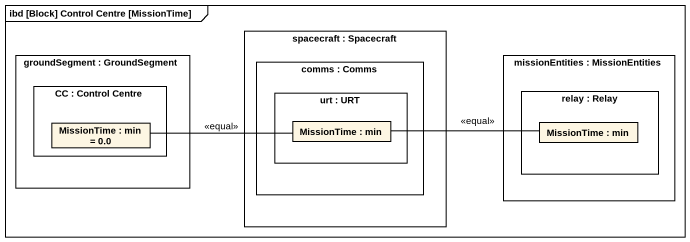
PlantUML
@startuml
mainframe ibd [Block] Control Centre [MissionTime]
rectangle "spacecraft : Spacecraft" as spacecraft {
  rectangle "comms : Comms" as comms {
    rectangle "urt : URT" as urt {
      rectangle "MissionTime : min" as MissionTime_2
    }
  }
}
rectangle "groundSegment : GroundSegment" as groundSegment {
  rectangle "CC : Control Centre" as CC {
    rectangle "MissionTime : min = 0.0" as MissionTime
  }
}
rectangle "missionEntities : MissionEntities" as missionEntities {
  rectangle "relay : Relay" as relay {
    rectangle "MissionTime : min" as MissionTime_3
  }
}
MissionTime -right- MissionTime_2 : <<equal>>
MissionTime_2 -right- MissionTime_3 : <<equal>>
@enduml
